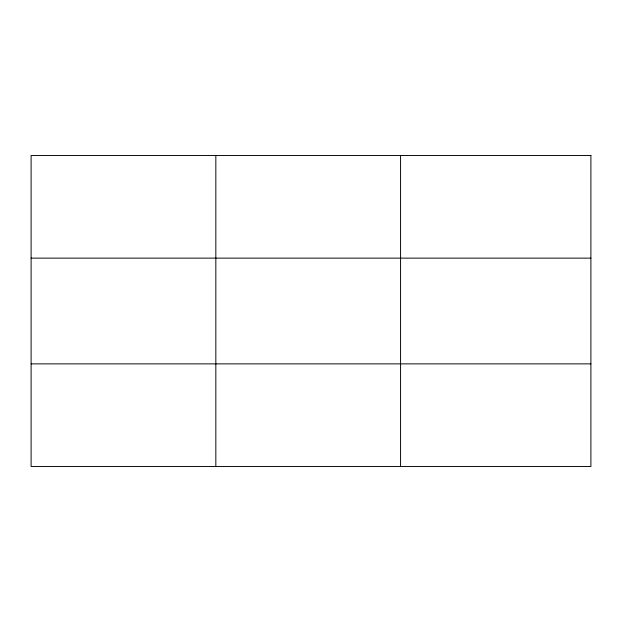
<?xml version="1.0" encoding="UTF-8"?>
<svg xmlns="http://www.w3.org/2000/svg" width="622" height="622" viewBox="0 0 622 622"><rect width="100%" height="100%" fill="white"/><g stroke="black" fill="none" stroke-linecap="round" stroke-linejoin="round"><path stroke-width="0.93" d="M215.834 466.5L215.834 155.5M400.568 466.5L400.568 155.5M31.1 258.13L590.9 258.13M31.1 363.87L590.9 363.87M590.9 155.5L31.1 155.5L31.1 466.5L590.9 466.5L590.9 155.5"/></g></svg>
